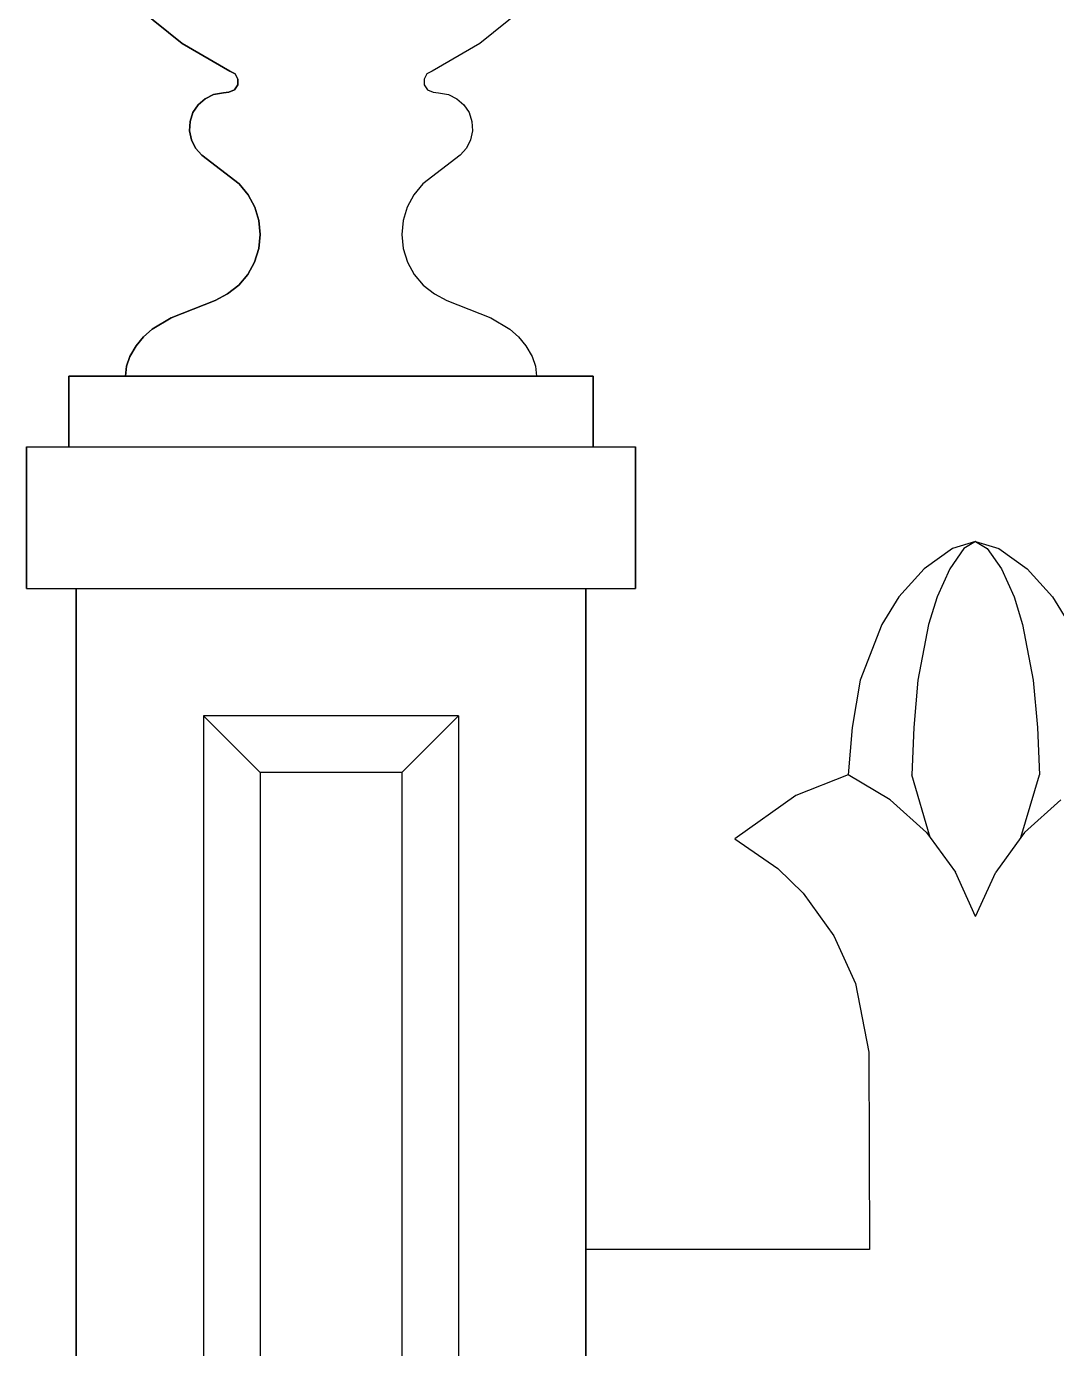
# Model space of a CAD drawing. Header units: millimetres. Extents: x -11840 to 12480, y -4119 to 5972.
# Drawn here: x -8006.2 to -7933.5, y 1055.9 to 1149.2 of the extents above; entities that cross this region are included whole.
import ezdxf

# ---------------------------------------------------------------- set-up
doc = ezdxf.new("R2010")
doc.units = ezdxf.units.MM

msp = doc.modelspace()

# ---------------------------------------------------------------- linework, layer by layer
at = {"color": 251, "true_color": 0x666666}
for p, q in [((-7998.23, 1150.425), (-7995.218, 1148.008)), ((-7998.23, 1150.425), (-7995.218, 1148.008)), ((-7995.218, 1148.008), (-7998.23, 1150.425)), ((-7995.218, 1148.008), (-7998.23, 1150.425)), ((-7971.196, 1150.425), (-7974.208, 1148.008)), ((-7971.196, 1150.425), (-7974.208, 1148.008)), ((-7971.196, 1150.425), (-7974.208, 1148.008)), ((-7971.196, 1150.425), (-7974.208, 1148.008)), ((-7995.218, 1148.008), (-7991.853, 1146.065)), ((-7995.218, 1148.008), (-7991.853, 1146.065)), ((-7991.853, 1146.065), (-7995.218, 1148.008)), ((-7991.853, 1146.065), (-7995.218, 1148.008)), ((-7974.208, 1148.008), (-7977.574, 1146.065)), ((-7974.208, 1148.008), (-7977.574, 1146.065)), ((-7974.208, 1148.008), (-7977.574, 1146.065)), ((-7974.208, 1148.008), (-7977.574, 1146.065)), ((-7991.853, 1146.065), (-7991.485, 1145.866)), ((-7991.853, 1146.065), (-7991.485, 1145.866)), ((-7991.485, 1145.866), (-7991.853, 1146.065)), ((-7991.485, 1145.866), (-7991.853, 1146.065)), ((-7991.485, 1145.866), (-7991.279, 1145.503)), ((-7991.485, 1145.866), (-7991.279, 1145.503)), ((-7991.279, 1145.503), (-7991.485, 1145.866)), ((-7991.279, 1145.503), (-7991.485, 1145.866)), ((-7991.279, 1145.503), (-7991.298, 1145.086)), ((-7991.279, 1145.503), (-7991.298, 1145.086)), ((-7991.298, 1145.086), (-7991.279, 1145.503)), ((-7991.298, 1145.086), (-7991.279, 1145.503)), ((-7977.942, 1145.866), (-7978.148, 1145.503)), ((-7977.942, 1145.866), (-7978.148, 1145.503)), ((-7977.942, 1145.866), (-7978.148, 1145.503)), ((-7977.942, 1145.866), (-7978.148, 1145.503)), ((-7978.148, 1145.503), (-7978.129, 1145.086)), ((-7978.148, 1145.503), (-7978.129, 1145.086)), ((-7978.148, 1145.503), (-7978.129, 1145.086)), ((-7978.148, 1145.503), (-7978.129, 1145.086)), ((-7977.574, 1146.065), (-7977.942, 1145.866)), ((-7977.574, 1146.065), (-7977.942, 1145.866)), ((-7977.574, 1146.065), (-7977.942, 1145.866)), ((-7977.574, 1146.065), (-7977.942, 1145.866)), ((-7992.291, 1144.532), (-7993.016, 1144.401)), ((-7992.291, 1144.532), (-7993.016, 1144.401)), ((-7993.016, 1144.401), (-7992.291, 1144.532)), ((-7993.016, 1144.401), (-7992.291, 1144.532)), ((-7991.92, 1144.578), (-7992.291, 1144.532)), ((-7991.92, 1144.578), (-7992.291, 1144.532)), ((-7992.291, 1144.532), (-7991.92, 1144.578)), ((-7992.291, 1144.532), (-7991.92, 1144.578)), ((-7991.536, 1144.743), (-7991.92, 1144.578)), ((-7991.536, 1144.743), (-7991.92, 1144.578)), ((-7991.92, 1144.578), (-7991.536, 1144.743)), ((-7991.92, 1144.578), (-7991.536, 1144.743)), ((-7991.298, 1145.086), (-7991.536, 1144.743)), ((-7991.298, 1145.086), (-7991.536, 1144.743)), ((-7991.536, 1144.743), (-7991.298, 1145.086)), ((-7991.536, 1144.743), (-7991.298, 1145.086)), ((-7978.129, 1145.086), (-7977.891, 1144.743)), ((-7978.129, 1145.086), (-7977.891, 1144.743)), ((-7978.129, 1145.086), (-7977.891, 1144.743)), ((-7978.129, 1145.086), (-7977.891, 1144.743)), ((-7977.891, 1144.743), (-7977.507, 1144.578)), ((-7977.891, 1144.743), (-7977.507, 1144.578)), ((-7977.891, 1144.743), (-7977.507, 1144.578)), ((-7977.891, 1144.743), (-7977.507, 1144.578)), ((-7977.507, 1144.578), (-7977.135, 1144.532)), ((-7977.507, 1144.578), (-7977.135, 1144.532)), ((-7977.507, 1144.578), (-7977.135, 1144.532)), ((-7977.507, 1144.578), (-7977.135, 1144.532)), ((-7977.135, 1144.532), (-7976.41, 1144.401)), ((-7977.135, 1144.532), (-7976.41, 1144.401)), ((-7977.135, 1144.532), (-7976.41, 1144.401)), ((-7977.135, 1144.532), (-7976.41, 1144.401)), ((-7994.095, 1143.676), (-7994.457, 1143.129)), ((-7994.095, 1143.676), (-7994.457, 1143.129)), ((-7994.457, 1143.129), (-7994.095, 1143.676)), ((-7994.457, 1143.129), (-7994.095, 1143.676)), ((-7993.604, 1144.11), (-7994.095, 1143.676)), ((-7993.604, 1144.11), (-7994.095, 1143.676)), ((-7994.095, 1143.676), (-7993.604, 1144.11)), ((-7994.095, 1143.676), (-7993.604, 1144.11)), ((-7993.016, 1144.401), (-7993.604, 1144.11)), ((-7993.016, 1144.401), (-7993.604, 1144.11)), ((-7993.604, 1144.11), (-7993.016, 1144.401)), ((-7993.604, 1144.11), (-7993.016, 1144.401)), ((-7976.41, 1144.401), (-7975.823, 1144.11)), ((-7976.41, 1144.401), (-7975.823, 1144.11)), ((-7976.41, 1144.401), (-7975.823, 1144.11)), ((-7976.41, 1144.401), (-7975.823, 1144.11)), ((-7975.823, 1144.11), (-7975.332, 1143.676)), ((-7975.823, 1144.11), (-7975.332, 1143.676)), ((-7975.823, 1144.11), (-7975.332, 1143.676)), ((-7975.823, 1144.11), (-7975.332, 1143.676)), ((-7975.332, 1143.676), (-7974.97, 1143.129)), ((-7975.332, 1143.676), (-7974.97, 1143.129)), ((-7975.332, 1143.676), (-7974.97, 1143.129)), ((-7975.332, 1143.676), (-7974.97, 1143.129)), ((-7994.457, 1143.129), (-7994.664, 1142.508)), ((-7994.457, 1143.129), (-7994.664, 1142.508)), ((-7994.664, 1142.508), (-7994.457, 1143.129)), ((-7994.664, 1142.508), (-7994.457, 1143.129)), ((-7974.97, 1143.129), (-7974.763, 1142.508)), ((-7974.97, 1143.129), (-7974.763, 1142.508)), ((-7974.97, 1143.129), (-7974.763, 1142.508)), ((-7974.97, 1143.129), (-7974.763, 1142.508)), ((-7994.664, 1142.508), (-7994.703, 1141.853)), ((-7994.664, 1142.508), (-7994.703, 1141.853)), ((-7994.703, 1141.853), (-7994.664, 1142.508)), ((-7994.703, 1141.853), (-7994.664, 1142.508)), ((-7994.703, 1141.853), (-7994.57, 1141.211)), ((-7994.703, 1141.853), (-7994.57, 1141.211)), ((-7994.57, 1141.211), (-7994.703, 1141.853)), ((-7994.57, 1141.211), (-7994.703, 1141.853)), ((-7974.724, 1141.853), (-7974.857, 1141.211)), ((-7974.724, 1141.853), (-7974.857, 1141.211)), ((-7974.724, 1141.853), (-7974.857, 1141.211)), ((-7974.724, 1141.853), (-7974.857, 1141.211)), ((-7974.763, 1142.508), (-7974.724, 1141.853)), ((-7974.763, 1142.508), (-7974.724, 1141.853)), ((-7974.763, 1142.508), (-7974.724, 1141.853)), ((-7974.763, 1142.508), (-7974.724, 1141.853)), ((-7994.57, 1141.211), (-7994.275, 1140.626)), ((-7994.57, 1141.211), (-7994.275, 1140.626)), ((-7994.275, 1140.626), (-7994.57, 1141.211)), ((-7994.275, 1140.626), (-7994.57, 1141.211)), ((-7974.857, 1141.211), (-7975.152, 1140.626)), ((-7974.857, 1141.211), (-7975.152, 1140.626)), ((-7974.857, 1141.211), (-7975.152, 1140.626)), ((-7974.857, 1141.211), (-7975.152, 1140.626)), ((-7994.275, 1140.626), (-7993.837, 1140.138)), ((-7994.275, 1140.626), (-7993.837, 1140.138)), ((-7993.837, 1140.138), (-7994.275, 1140.626)), ((-7993.837, 1140.138), (-7994.275, 1140.626)), ((-7993.837, 1140.138), (-7991.206, 1138.102)), ((-7993.837, 1140.138), (-7991.206, 1138.102)), ((-7991.206, 1138.102), (-7993.837, 1140.138)), ((-7991.206, 1138.102), (-7993.837, 1140.138)), ((-7975.589, 1140.138), (-7978.221, 1138.102)), ((-7975.589, 1140.138), (-7978.221, 1138.102)), ((-7975.589, 1140.138), (-7978.221, 1138.102)), ((-7975.589, 1140.138), (-7978.221, 1138.102)), ((-7975.152, 1140.626), (-7975.589, 1140.138)), ((-7975.152, 1140.626), (-7975.589, 1140.138)), ((-7975.152, 1140.626), (-7975.589, 1140.138)), ((-7975.152, 1140.626), (-7975.589, 1140.138)), ((-7991.206, 1138.102), (-7990.568, 1137.337)), ((-7991.206, 1138.102), (-7990.568, 1137.337)), ((-7990.568, 1137.337), (-7991.206, 1138.102)), ((-7990.568, 1137.337), (-7991.206, 1138.102)), ((-7978.221, 1138.102), (-7978.858, 1137.337)), ((-7978.221, 1138.102), (-7978.858, 1137.337)), ((-7978.221, 1138.102), (-7978.858, 1137.337)), ((-7978.221, 1138.102), (-7978.858, 1137.337)), ((-7990.568, 1137.337), (-7990.095, 1136.462)), ((-7990.568, 1137.337), (-7990.095, 1136.462)), ((-7990.095, 1136.462), (-7990.568, 1137.337)), ((-7990.095, 1136.462), (-7990.568, 1137.337)), ((-7978.858, 1137.337), (-7979.331, 1136.462)), ((-7978.858, 1137.337), (-7979.331, 1136.462)), ((-7978.858, 1137.337), (-7979.331, 1136.462)), ((-7978.858, 1137.337), (-7979.331, 1136.462)), ((-7990.095, 1136.462), (-7989.805, 1135.51)), ((-7990.095, 1136.462), (-7989.805, 1135.51)), ((-7989.805, 1135.51), (-7990.095, 1136.462)), ((-7989.805, 1135.51), (-7990.095, 1136.462)), ((-7979.331, 1136.462), (-7979.622, 1135.51)), ((-7979.331, 1136.462), (-7979.622, 1135.51)), ((-7979.331, 1136.462), (-7979.622, 1135.51)), ((-7979.331, 1136.462), (-7979.622, 1135.51)), ((-7989.805, 1135.51), (-7989.709, 1134.519)), ((-7989.805, 1135.51), (-7989.709, 1134.519)), ((-7989.709, 1134.519), (-7989.805, 1135.51)), ((-7989.709, 1134.519), (-7989.805, 1135.51)), ((-7979.622, 1135.51), (-7979.717, 1134.519)), ((-7979.622, 1135.51), (-7979.717, 1134.519)), ((-7979.622, 1135.51), (-7979.717, 1134.519)), ((-7979.622, 1135.51), (-7979.717, 1134.519)), ((-7989.709, 1134.519), (-7989.811, 1133.529)), ((-7989.709, 1134.519), (-7989.811, 1133.529)), ((-7989.811, 1133.529), (-7989.709, 1134.519)), ((-7989.811, 1133.529), (-7989.709, 1134.519)), ((-7979.717, 1134.519), (-7979.615, 1133.529)), ((-7979.717, 1134.519), (-7979.615, 1133.529)), ((-7979.717, 1134.519), (-7979.615, 1133.529)), ((-7979.717, 1134.519), (-7979.615, 1133.529)), ((-7989.811, 1133.529), (-7990.108, 1132.579)), ((-7989.811, 1133.529), (-7990.108, 1132.579)), ((-7990.108, 1132.579), (-7989.811, 1133.529)), ((-7990.108, 1132.579), (-7989.811, 1133.529)), ((-7979.615, 1133.529), (-7979.319, 1132.579)), ((-7979.615, 1133.529), (-7979.319, 1132.579)), ((-7979.615, 1133.529), (-7979.319, 1132.579)), ((-7979.615, 1133.529), (-7979.319, 1132.579)), ((-7990.108, 1132.579), (-7990.586, 1131.706)), ((-7990.108, 1132.579), (-7990.586, 1131.706)), ((-7990.586, 1131.706), (-7990.108, 1132.579)), ((-7990.586, 1131.706), (-7990.108, 1132.579)), ((-7979.319, 1132.579), (-7978.841, 1131.706)), ((-7979.319, 1132.579), (-7978.841, 1131.706)), ((-7979.319, 1132.579), (-7978.841, 1131.706)), ((-7979.319, 1132.579), (-7978.841, 1131.706)), ((-7990.586, 1131.706), (-7991.228, 1130.946)), ((-7990.586, 1131.706), (-7991.228, 1130.946)), ((-7991.228, 1130.946), (-7990.586, 1131.706)), ((-7991.228, 1130.946), (-7990.586, 1131.706)), ((-7978.841, 1131.706), (-7978.199, 1130.946)), ((-7978.841, 1131.706), (-7978.199, 1130.946)), ((-7978.841, 1131.706), (-7978.199, 1130.946)), ((-7978.841, 1131.706), (-7978.199, 1130.946)), ((-7991.228, 1130.946), (-7992.008, 1130.327)), ((-7991.228, 1130.946), (-7992.008, 1130.327)), ((-7992.008, 1130.327), (-7991.228, 1130.946)), ((-7992.008, 1130.327), (-7991.228, 1130.946)), ((-7978.199, 1130.946), (-7977.419, 1130.327)), ((-7978.199, 1130.946), (-7977.419, 1130.327)), ((-7978.199, 1130.946), (-7977.419, 1130.327)), ((-7978.199, 1130.946), (-7977.419, 1130.327)), ((-7992.895, 1129.876), (-7994.449, 1129.259)), ((-7992.895, 1129.876), (-7994.449, 1129.259)), ((-7994.449, 1129.259), (-7992.895, 1129.876)), ((-7994.449, 1129.259), (-7992.895, 1129.876)), ((-7992.008, 1130.327), (-7992.895, 1129.876)), ((-7992.008, 1130.327), (-7992.895, 1129.876)), ((-7992.895, 1129.876), (-7992.008, 1130.327)), ((-7992.895, 1129.876), (-7992.008, 1130.327)), ((-7977.419, 1130.327), (-7976.532, 1129.876)), ((-7977.419, 1130.327), (-7976.532, 1129.876)), ((-7977.419, 1130.327), (-7976.532, 1129.876)), ((-7977.419, 1130.327), (-7976.532, 1129.876)), ((-7976.532, 1129.876), (-7974.978, 1129.259)), ((-7976.532, 1129.876), (-7974.978, 1129.259)), ((-7976.532, 1129.876), (-7974.978, 1129.259)), ((-7976.532, 1129.876), (-7974.978, 1129.259)), ((-7996.004, 1128.642), (-7997.342, 1127.833)), ((-7996.004, 1128.642), (-7997.342, 1127.833)), ((-7997.342, 1127.833), (-7996.004, 1128.642)), ((-7997.342, 1127.833), (-7996.004, 1128.642)), ((-7994.449, 1129.259), (-7996.004, 1128.642)), ((-7994.449, 1129.259), (-7996.004, 1128.642)), ((-7996.004, 1128.642), (-7994.449, 1129.259)), ((-7996.004, 1128.642), (-7994.449, 1129.259)), ((-7974.978, 1129.259), (-7973.423, 1128.642)), ((-7974.978, 1129.259), (-7973.423, 1128.642)), ((-7974.978, 1129.259), (-7973.423, 1128.642)), ((-7974.978, 1129.259), (-7973.423, 1128.642)), ((-7973.423, 1128.642), (-7972.084, 1127.833)), ((-7973.423, 1128.642), (-7972.084, 1127.833)), ((-7973.423, 1128.642), (-7972.084, 1127.833)), ((-7973.423, 1128.642), (-7972.084, 1127.833)), ((-7997.342, 1127.833), (-7997.948, 1127.291)), ((-7997.342, 1127.833), (-7997.948, 1127.291)), ((-7997.948, 1127.291), (-7997.342, 1127.833)), ((-7997.948, 1127.291), (-7997.342, 1127.833)), ((-7972.084, 1127.833), (-7971.479, 1127.291)), ((-7972.084, 1127.833), (-7971.479, 1127.291)), ((-7972.084, 1127.833), (-7971.479, 1127.291)), ((-7972.084, 1127.833), (-7971.479, 1127.291)), ((-7997.948, 1127.291), (-7998.47, 1126.669)), ((-7997.948, 1127.291), (-7998.47, 1126.669)), ((-7998.47, 1126.669), (-7997.948, 1127.291)), ((-7998.47, 1126.669), (-7997.948, 1127.291)), ((-7971.479, 1127.291), (-7970.957, 1126.669)), ((-7971.479, 1127.291), (-7970.957, 1126.669)), ((-7971.479, 1127.291), (-7970.957, 1126.669)), ((-7971.479, 1127.291), (-7970.957, 1126.669)), ((-7998.918, 1125.913), (-7999.136, 1125.239)), ((-7998.918, 1125.913), (-7999.136, 1125.239)), ((-7999.136, 1125.239), (-7998.918, 1125.913)), ((-7999.136, 1125.239), (-7998.918, 1125.913)), ((-7998.47, 1126.669), (-7998.918, 1125.913)), ((-7998.47, 1126.669), (-7998.918, 1125.913)), ((-7998.918, 1125.913), (-7998.47, 1126.669)), ((-7998.918, 1125.913), (-7998.47, 1126.669)), ((-7970.957, 1126.669), (-7970.509, 1125.913)), ((-7970.957, 1126.669), (-7970.509, 1125.913)), ((-7970.957, 1126.669), (-7970.509, 1125.913)), ((-7970.957, 1126.669), (-7970.509, 1125.913)), ((-7970.509, 1125.913), (-7970.291, 1125.239)), ((-7970.509, 1125.913), (-7970.291, 1125.239)), ((-7970.509, 1125.913), (-7970.291, 1125.239)), ((-7970.509, 1125.913), (-7970.291, 1125.239)), ((-7999.136, 1125.239), (-7999.209, 1124.535)), ((-7999.136, 1125.239), (-7999.209, 1124.535)), ((-7999.209, 1124.535), (-7999.136, 1125.239)), ((-7999.209, 1124.535), (-7999.136, 1125.239)), ((-7970.291, 1125.239), (-7970.217, 1124.535)), ((-7970.291, 1125.239), (-7970.217, 1124.535)), ((-7970.291, 1125.239), (-7970.217, 1124.535)), ((-7970.291, 1125.239), (-7970.217, 1124.535)), ((-8003.209, 1119.535), (-8003.209, 1124.535)), ((-8003.209, 1124.535), (-7966.217, 1124.535)), ((-8003.209, 1119.535), (-8003.209, 1124.535)), ((-8003.209, 1124.535), (-7966.217, 1124.535)), ((-7966.217, 1124.535), (-8003.209, 1124.535)), ((-8003.209, 1124.535), (-8003.209, 1119.535)), ((-7966.217, 1124.535), (-8003.209, 1124.535)), ((-8003.209, 1124.535), (-8003.209, 1119.535)), ((-7966.217, 1124.535), (-7966.217, 1119.535)), ((-7966.217, 1124.535), (-7966.217, 1119.535)), ((-7966.217, 1119.535), (-7966.217, 1124.535)), ((-7966.217, 1119.535), (-7966.217, 1124.535)), ((-8006.209, 1109.535), (-8006.209, 1119.535)), ((-8006.209, 1119.535), (-7963.217, 1119.535)), ((-8006.209, 1109.535), (-8006.209, 1119.535)), ((-8006.209, 1119.535), (-7963.217, 1119.535)), ((-8006.209, 1119.535), (-7963.217, 1119.535)), ((-8006.209, 1119.535), (-8006.209, 1109.535)), ((-8006.209, 1119.535), (-8006.209, 1109.535)), ((-8006.209, 1119.535), (-7963.217, 1119.535)), ((-7963.217, 1119.535), (-7963.217, 1109.535)), ((-7963.217, 1119.535), (-7963.217, 1109.535)), ((-7963.217, 1109.535), (-7963.217, 1119.535)), ((-7963.217, 1109.535), (-7963.217, 1119.535)), ((-8006.209, 1109.535), (-7963.217, 1109.535)), ((-8006.209, 1109.535), (-7963.217, 1109.535)), ((-8006.209, 1109.535), (-7963.217, 1109.535)), ((-8006.209, 1109.535), (-7963.217, 1109.535)), ((-8002.713, 888.668), (-8002.709, 1109.535)), ((-8002.713, 888.668), (-8002.709, 1109.535)), ((-8002.709, 1109.535), (-8002.713, 888.668)), ((-8002.709, 1109.535), (-8002.713, 888.668)), ((-7966.717, 1109.535), (-7966.713, 888.668)), ((-7966.717, 1109.535), (-7966.713, 888.668)), ((-7966.713, 888.668), (-7966.717, 1109.535)), ((-7966.713, 888.668), (-7966.717, 1109.535))]:
    msp.add_line(p, q, dxfattribs=at)
at = {"color": 8, "true_color": 0x737373}
for p, q in [((-7939.216, 1112.863), (-7940.855, 1112.359)), ((-7939.216, 1112.863), (-7940.855, 1112.359)), ((-7939.216, 1112.863), (-7940.036, 1112.359)), ((-7939.216, 1112.863), (-7940.036, 1112.359)), ((-7939.216, 1112.863), (-7937.578, 1112.359)), ((-7939.216, 1112.863), (-7938.397, 1112.359)), ((-7939.216, 1112.863), (-7938.397, 1112.359)), ((-7939.216, 1112.863), (-7937.578, 1112.359)), ((-7940.855, 1112.359), (-7942.853, 1110.921)), ((-7940.855, 1112.359), (-7942.853, 1110.921)), ((-7940.036, 1112.359), (-7941.035, 1110.921)), ((-7940.036, 1112.359), (-7941.035, 1110.921)), ((-7938.397, 1112.359), (-7937.398, 1110.921)), ((-7938.397, 1112.359), (-7937.398, 1110.921)), ((-7937.578, 1112.359), (-7935.58, 1110.921)), ((-7937.578, 1112.359), (-7935.58, 1110.921)), ((-7942.853, 1110.921), (-7944.643, 1108.952)), ((-7942.853, 1110.921), (-7944.643, 1108.952)), ((-7941.035, 1110.921), (-7941.93, 1108.952)), ((-7941.035, 1110.921), (-7941.93, 1108.952)), ((-7937.398, 1110.921), (-7936.503, 1108.952)), ((-7937.398, 1110.921), (-7936.503, 1108.952)), ((-7935.58, 1110.921), (-7933.79, 1108.952)), ((-7935.58, 1110.921), (-7933.79, 1108.952)), ((-7944.643, 1108.952), (-7945.843, 1106.995)), ((-7944.643, 1108.952), (-7945.843, 1106.995)), ((-7941.93, 1108.952), (-7942.53, 1106.995)), ((-7941.93, 1108.952), (-7942.53, 1106.995)), ((-7936.503, 1108.952), (-7935.903, 1106.995)), ((-7936.503, 1108.952), (-7935.903, 1106.995)), ((-7933.79, 1108.952), (-7932.59, 1106.995)), ((-7933.79, 1108.952), (-7932.59, 1106.995)), ((-7945.843, 1106.995), (-7947.362, 1103.062)), ((-7945.843, 1106.995), (-7947.362, 1103.062)), ((-7942.53, 1106.995), (-7943.289, 1103.062)), ((-7942.53, 1106.995), (-7943.289, 1103.062)), ((-7935.903, 1106.995), (-7935.144, 1103.062)), ((-7935.903, 1106.995), (-7935.144, 1103.062)), ((-7947.362, 1103.062), (-7947.936, 1099.714)), ((-7947.362, 1103.062), (-7947.936, 1099.714)), ((-7943.289, 1103.062), (-7943.576, 1099.714)), ((-7943.289, 1103.062), (-7943.576, 1099.714)), ((-7935.144, 1103.062), (-7934.857, 1099.714)), ((-7935.144, 1103.062), (-7934.857, 1099.714)), ((-7947.936, 1099.714), (-7948.216, 1096.366)), ((-7947.936, 1099.714), (-7948.216, 1096.366)), ((-7943.576, 1099.714), (-7943.716, 1096.366)), ((-7943.576, 1099.714), (-7943.716, 1096.366)), ((-7934.857, 1099.714), (-7934.716, 1096.366)), ((-7934.857, 1099.714), (-7934.716, 1096.366)), ((-7948.216, 1096.366), (-7951.908, 1094.918)), ((-7948.216, 1096.366), (-7951.908, 1094.918)), ((-7945.239, 1094.617), (-7948.216, 1096.366)), ((-7945.239, 1094.617), (-7948.216, 1096.366)), ((-7942.419, 1091.944), (-7943.716, 1096.366)), ((-7942.419, 1091.944), (-7943.716, 1096.366)), ((-7936.014, 1091.944), (-7934.716, 1096.366)), ((-7936.014, 1091.944), (-7934.716, 1096.366)), ((-7951.908, 1094.918), (-7956.216, 1091.866)), ((-7951.908, 1094.918), (-7956.216, 1091.866)), ((-7945.239, 1094.617), (-7942.678, 1092.3)), ((-7945.239, 1094.617), (-7942.678, 1092.3)), ((-7933.194, 1094.617), (-7935.755, 1092.3)), ((-7933.194, 1094.617), (-7935.755, 1092.3)), ((-7942.678, 1092.3), (-7942.419, 1091.944)), ((-7942.678, 1092.3), (-7942.419, 1091.944)), ((-7935.755, 1092.3), (-7936.014, 1091.944)), ((-7935.755, 1092.3), (-7936.014, 1091.944)), ((-7956.216, 1091.866), (-7953.167, 1089.753)), ((-7956.216, 1091.866), (-7953.167, 1089.753)), ((-7942.419, 1091.944), (-7940.643, 1089.51)), ((-7942.419, 1091.944), (-7940.643, 1089.51)), ((-7936.014, 1091.944), (-7937.79, 1089.51)), ((-7936.014, 1091.944), (-7937.79, 1089.51)), ((-7953.167, 1089.753), (-7951.397, 1088.022)), ((-7953.167, 1089.753), (-7951.397, 1088.022)), ((-7939.216, 1086.366), (-7940.643, 1089.51)), ((-7939.216, 1086.366), (-7940.643, 1089.51)), ((-7939.216, 1086.366), (-7937.79, 1089.51)), ((-7939.216, 1086.366), (-7937.79, 1089.51)), ((-7951.397, 1088.022), (-7949.216, 1085.021)), ((-7951.397, 1088.022), (-7949.216, 1085.021)), ((-7949.216, 1085.021), (-7947.682, 1081.643)), ((-7949.216, 1085.021), (-7947.682, 1081.643)), ((-7947.682, 1081.643), (-7946.744, 1076.793)), ((-7947.682, 1081.643), (-7946.744, 1076.793)), ((-7946.744, 1076.793), (-7946.716, 1062.866)), ((-7946.744, 1076.793), (-7946.716, 1062.866)), ((-7946.716, 1062.866), (-7966.717, 1062.866)), ((-7946.716, 1062.866), (-7966.717, 1062.866))]:
    msp.add_line(p, q, dxfattribs=at)
at = {"color": 253, "true_color": 0x999999}
for p, q in [((-7993.706, 1100.535), (-7993.71, 897.668)), ((-7993.706, 1100.535), (-7993.71, 897.668)), ((-7993.706, 1100.535), (-7993.71, 897.668)), ((-7993.706, 1100.535), (-7993.71, 897.668)), ((-7989.706, 1096.535), (-7993.706, 1100.535)), ((-7975.721, 1100.535), (-7993.706, 1100.535)), ((-7989.706, 1096.535), (-7993.706, 1100.535)), ((-7975.721, 1100.535), (-7993.706, 1100.535)), ((-7975.721, 1100.535), (-7993.706, 1100.535)), ((-7989.706, 1096.535), (-7993.706, 1100.535)), ((-7989.706, 1096.535), (-7993.706, 1100.535)), ((-7975.721, 1100.535), (-7993.706, 1100.535)), ((-7979.721, 1096.535), (-7975.721, 1100.535)), ((-7979.721, 1096.535), (-7975.721, 1100.535)), ((-7979.721, 1096.535), (-7975.721, 1100.535)), ((-7979.721, 1096.535), (-7975.721, 1100.535)), ((-7975.721, 1100.535), (-7975.716, 897.668)), ((-7975.721, 1100.535), (-7975.716, 897.668)), ((-7975.721, 1100.535), (-7975.716, 897.668)), ((-7975.721, 1100.535), (-7975.716, 897.668)), ((-7989.706, 1096.535), (-7989.71, 901.668)), ((-7989.706, 1096.535), (-7989.71, 901.668)), ((-7989.706, 1096.535), (-7989.71, 901.668)), ((-7989.706, 1096.535), (-7989.71, 901.668)), ((-7979.721, 1096.535), (-7989.706, 1096.535)), ((-7979.721, 1096.535), (-7989.706, 1096.535)), ((-7979.721, 1096.535), (-7989.706, 1096.535)), ((-7979.721, 1096.535), (-7989.706, 1096.535)), ((-7979.721, 1096.535), (-7979.716, 901.668)), ((-7979.721, 1096.535), (-7979.716, 901.668)), ((-7979.721, 1096.535), (-7979.716, 901.668)), ((-7979.721, 1096.535), (-7979.716, 901.668))]:
    msp.add_line(p, q, dxfattribs=at)

doc.saveas('drawing.dxf')
